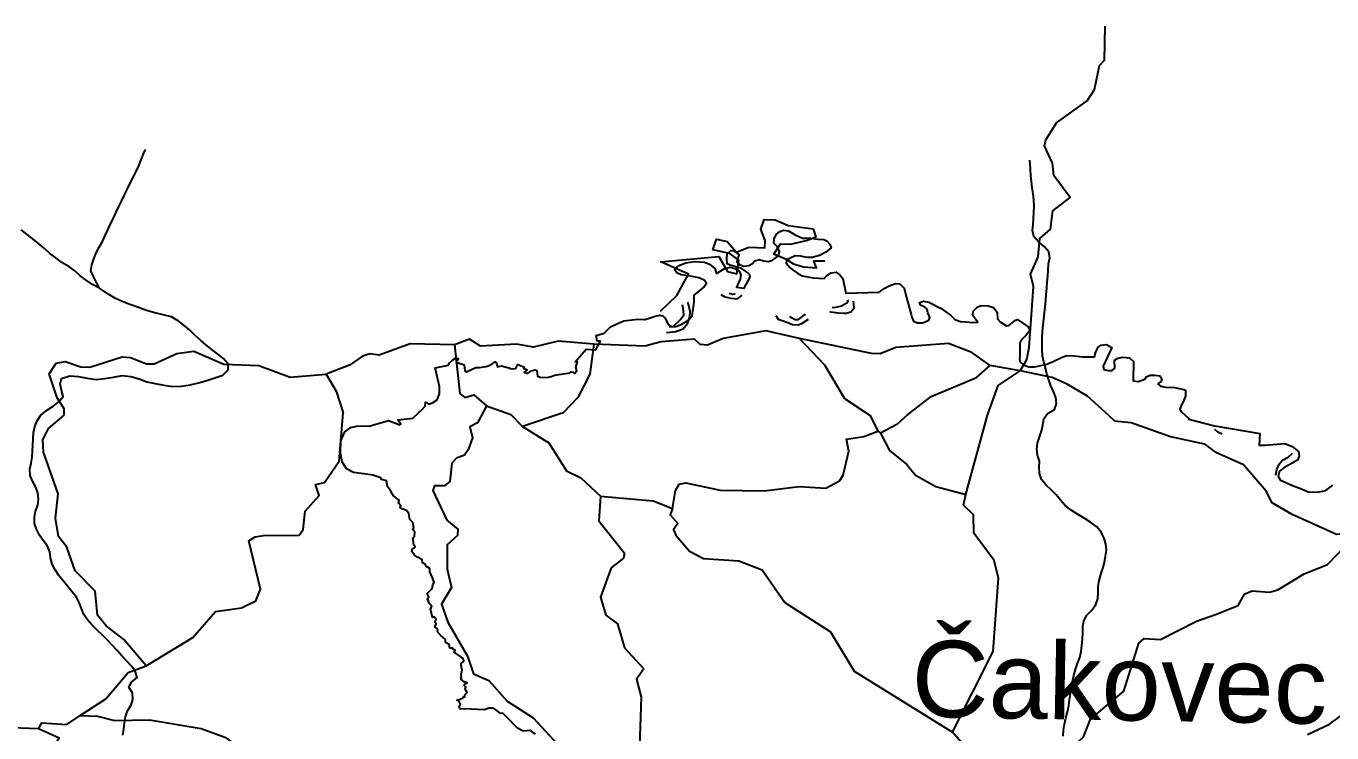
# Model space of a CAD drawing. Header units: metres. Extents: x 13.21 to 19.52, y 42.14 to 46.62.
# Drawn here: x 16.1456 to 16.529, y 46.4078 to 46.6153 of the extents above; entities that cross this region are included whole.
import ezdxf

# ---------------------------------------------------------------- set-up
doc = ezdxf.new("R2010")
doc.units = ezdxf.units.M
doc.header["$MEASUREMENT"] = 0
for name, color, linetype in [('CESTE', 5, 'Continuous'), ('GE_obr', 210, 'Continuous'), ('hr', 9, 'Continuous'), ('naziv_veci', 1, 'Continuous'), ('PRUGE', 7, 'Continuous'), ('RIJEKE', 4, 'Continuous')]:
    doc.layers.add(name, color=color, linetype=linetype)
doc.styles.get("Standard").update_dxf_attribs({"font": 'arial.ttf'})

msp = doc.modelspace()

# ---------------------------------------------------------------- linework, layer by layer
at = {"layer": 'CESTE'}
for p, q in [((16.43746, 46.51413), (16.42871, 46.51569)), ((16.28084, 46.50386), (16.28794, 46.50124)), ((16.28794, 46.50124), (16.29138, 46.49775)), ((16.30335, 46.50181), (16.29138, 46.49775)), ((16.42152, 46.47781), (16.42793, 46.50108)), ((16.39565, 46.49634), (16.39648, 46.49576))]:
    msp.add_line(p, q, dxfattribs=at)
for points in [[(16.43746, 46.51413), (16.43948, 46.51742), (16.4401, 46.521), (16.44143, 46.5389), (16.44055, 46.54248), (16.44282, 46.54756), (16.44329, 46.55297), (16.44635, 46.55571), (16.44706, 46.56106), (16.45217, 46.56501), (16.44737, 46.5715), (16.44697, 46.57505), (16.44464, 46.58019), (16.44504, 46.58198), (16.4482, 46.58692), (16.45716, 46.5934), (16.45928, 46.59669), (16.46079, 46.60378), (16.46222, 46.60533), (16.46243, 46.61535)], [(16.37266, 46.52355), (16.36277, 46.52583), (16.35028, 46.52358), (16.34567, 46.52165), (16.34352, 46.52181), (16.34187, 46.52337), (16.33209, 46.52261)], [(16.27136, 46.52178), (16.25842, 46.52205), (16.24924, 46.51871), (16.2466, 46.51908), (16.24436, 46.51836), (16.24058, 46.51579), (16.23368, 46.51313)], [(16.31226, 46.52198), (16.30185, 46.52284), (16.2946, 46.52105), (16.2896, 46.5219), (16.27907, 46.52133), (16.27578, 46.52343), (16.27136, 46.52178)], [(16.27136, 46.52178), (16.27296, 46.50749), (16.27445, 46.50629), (16.2771, 46.50704), (16.28084, 46.50386)], [(16.31226, 46.52198), (16.31109, 46.5131), (16.30765, 46.5063), (16.30335, 46.50181)], [(16.33209, 46.52261), (16.32732, 46.52133), (16.31226, 46.52198)], [(16.37266, 46.52355), (16.38007, 46.51591), (16.38594, 46.50594), (16.39343, 46.50096), (16.39565, 46.49634)], [(16.42871, 46.51569), (16.42328, 46.51946), (16.41648, 46.52208), (16.40097, 46.52092), (16.39639, 46.51913), (16.39388, 46.51918), (16.37266, 46.52355)], [(16.15677, 46.50112), (16.15679, 46.50294), (16.15471, 46.50618), (16.15243, 46.51321), (16.15443, 46.5164), (16.15706, 46.51685), (16.16166, 46.51531), (16.16431, 46.51522), (16.17381, 46.5182), (16.17629, 46.51802), (16.181, 46.51614), (16.18326, 46.51615), (16.1899, 46.51915), (16.19488, 46.51985), (16.20365, 46.51601), (16.21394, 46.51569), (16.22317, 46.51223), (16.23368, 46.51313)], [(16.40443, 46.5012), (16.41131, 46.50658), (16.42466, 46.51218), (16.42871, 46.51569)], [(16.42793, 46.50108), (16.43098, 46.50976), (16.43746, 46.51413)], [(16.46352, 46.50094), (16.45724, 46.5067), (16.45127, 46.51018), (16.44687, 46.5121), (16.43746, 46.51413)], [(16.23368, 46.51313), (16.23666, 46.50814), (16.23868, 46.50177)], [(16.28084, 46.50386), (16.27811, 46.49879), (16.27588, 46.49766), (16.27667, 46.49443), (16.27542, 46.4909), (16.27437, 46.48929), (16.27197, 46.48846), (16.27065, 46.48703), (16.27001, 46.4816), (16.26843, 46.48028), (16.26552, 46.48028), (16.26503, 46.47899), (16.26911, 46.47025), (16.27241, 46.46756), (16.27231, 46.46572), (16.26929, 46.46303), (16.2692, 46.45581), (16.27054, 46.4505), (16.26762, 46.44555), (16.26943, 46.44028), (16.27522, 46.43026), (16.27697, 46.42507), (16.28144, 46.42317), (16.28691, 46.41712), (16.29451, 46.4122), (16.31126, 46.39407)], [(16.18088, 46.42744), (16.17429, 46.43519), (16.16916, 46.43921), (16.16662, 46.44238), (16.16589, 46.44937), (16.16005, 46.45534), (16.15759, 46.46234), (16.15508, 46.46545), (16.15428, 46.47082), (16.15501, 46.478), (16.15072, 46.49021), (16.15053, 46.49381), (16.15218, 46.4972), (16.15677, 46.50112)], [(16.18088, 46.42744), (16.19453, 46.43575), (16.20123, 46.44344), (16.20885, 46.4445), (16.21305, 46.44656), (16.21448, 46.45), (16.21102, 46.46414), (16.21285, 46.46539), (16.21536, 46.46573), (16.22576, 46.46585), (16.22697, 46.46745), (16.22755, 46.47287), (16.23165, 46.4775), (16.23061, 46.48069), (16.23326, 46.4813), (16.23752, 46.48758), (16.23868, 46.50177)], [(16.40443, 46.5012), (16.40127, 46.49836), (16.39648, 46.49576)], [(16.46352, 46.50094), (16.46515, 46.49945), (16.47003, 46.49893), (16.48166, 46.49486), (16.49149, 46.4927), (16.4949, 46.49007)], [(16.29138, 46.49775), (16.29912, 46.49296), (16.3043, 46.48477), (16.3085, 46.48265), (16.31427, 46.47726)], [(16.33544, 46.47362), (16.33624, 46.47898), (16.33732, 46.48079), (16.3393, 46.48124), (16.34942, 46.47903), (16.36236, 46.4789), (16.37263, 46.48015), (16.3804, 46.4796), (16.38448, 46.48181), (16.38556, 46.48343), (16.38715, 46.49053), (16.38653, 46.49399), (16.39154, 46.49478), (16.39565, 46.49634)], [(16.39648, 46.49576), (16.39914, 46.49068), (16.40425, 46.48663), (16.40672, 46.48348), (16.41273, 46.48009), (16.42152, 46.47781)], [(16.53783, 46.46593), (16.53537, 46.46664), (16.5304, 46.466), (16.51739, 46.47186), (16.51146, 46.47536), (16.50976, 46.47875), (16.50308, 46.48646), (16.4949, 46.49007)], [(16.31427, 46.47726), (16.31378, 46.47009), (16.32132, 46.46057), (16.32102, 46.45912), (16.31744, 46.45628), (16.31425, 46.44763), (16.31581, 46.44237), (16.31923, 46.43976), (16.32134, 46.43271), (16.32701, 46.4266), (16.32481, 46.4235), (16.32616, 46.41822), (16.32574, 46.40384), (16.32261, 46.39706), (16.32251, 46.39059)], [(16.31427, 46.47726), (16.32975, 46.47589), (16.33544, 46.47362)], [(16.41761, 46.40794), (16.42959, 46.43165), (16.43116, 46.45318), (16.42983, 46.45844), (16.42393, 46.46641), (16.42381, 46.47185), (16.42081, 46.47464), (16.42152, 46.47781)], [(16.33544, 46.47362), (16.33475, 46.47178), (16.33701, 46.46923), (16.3357, 46.46753), (16.33634, 46.46582), (16.34042, 46.46116), (16.34454, 46.45903), (16.35489, 46.45826), (16.3617, 46.45569), (16.36843, 46.44602), (16.38178, 46.43749), (16.38874, 46.42593), (16.41761, 46.40794)], [(16.49484, 46.44249), (16.50153, 46.44519), (16.50334, 46.44851), (16.50555, 46.44946), (16.51069, 46.44907), (16.51311, 46.44976), (16.52092, 46.4545), (16.52769, 46.45722), (16.53341, 46.46312), (16.53783, 46.46593)], [(16.44227, 46.39231), (16.44175, 46.39414), (16.44255, 46.39568), (16.44821, 46.39948), (16.4561, 46.40664), (16.45809, 46.41183), (16.46797, 46.42006), (16.4723, 46.43411), (16.47385, 46.43549), (16.47873, 46.43515), (16.48928, 46.44053), (16.49484, 46.44249)], [(16.52189, 46.40733), (16.52835, 46.4103), (16.53364, 46.41421), (16.5358, 46.41935), (16.54235, 46.42232), (16.54384, 46.42386), (16.5513, 46.42496), (16.56487, 46.43022), (16.5747, 46.43256), (16.58157, 46.43512), (16.59364, 46.43604)], [(16.16145, 46.41291), (16.16903, 46.41776), (16.17562, 46.42549), (16.18088, 46.42744)], [(16.14923, 46.40892), (16.15028, 46.41074), (16.15757, 46.41027), (16.16145, 46.41291)], [(16.16145, 46.41291), (16.16661, 46.41265), (16.17157, 46.41145), (16.18186, 46.41164), (16.19701, 46.40902), (16.20392, 46.40652), (16.21316, 46.40009), (16.21534, 46.39954), (16.2231, 46.40069), (16.23852, 46.39922), (16.24883, 46.40018), (16.2743, 46.39643), (16.27643, 46.39561), (16.27947, 46.39257), (16.28432, 46.3915), (16.29331, 46.3878), (16.29837, 46.38811), (16.30505, 46.387)], [(16.14923, 46.40892), (16.14144, 46.4092)], [(16.16197, 46.35862), (16.1669, 46.36497), (16.16693, 46.36671), (16.15858, 46.37788), (16.16195, 46.38273), (16.16163, 46.38635), (16.15684, 46.39835), (16.15269, 46.40281), (16.15532, 46.40617), (16.14923, 46.40892)], [(16.43426, 46.391), (16.42908, 46.39719), (16.4223, 46.40261), (16.41761, 46.40794)]]:
    msp.add_lwpolyline(points, dxfattribs=at)
at = {"layer": 'GE_obr'}
msp.add_lwpolyline([(16.33188, 46.53164), (16.33665, 46.53627), (16.3401, 46.5425), (16.33202, 46.54613), (16.34902, 46.54769), (16.35158, 46.54323), (16.35429, 46.54255), (16.35492, 46.54663), (16.35226, 46.54857), (16.34726, 46.54961), (16.34831, 46.55274), (16.35149, 46.55205), (16.35422, 46.54892), (16.35783, 46.55047), (16.36255, 46.55018), (16.36265, 46.55241), (16.3613, 46.55569), (16.36231, 46.55852), (16.36556, 46.55846), (16.36934, 46.55676), (16.37669, 46.5558), (16.37748, 46.55334), (16.37507, 46.55237), (16.36999, 46.55125), (16.36704, 46.55131), (16.36514, 46.5485), (16.36863, 46.54701), (16.37094, 46.54554), (16.37386, 46.54467), (16.37769, 46.54439), (16.37689, 46.54644), (16.38014, 46.54637)], dxfattribs=at)
msp.add_lwpolyline([(16.33188, 46.53164), (16.33665, 46.53627), (16.3401, 46.5425), (16.33202, 46.54613), (16.34902, 46.54769), (16.35158, 46.54323), (16.35429, 46.54255), (16.35492, 46.54663), (16.35226, 46.54857), (16.34726, 46.54961), (16.34831, 46.55274), (16.35149, 46.55205), (16.35422, 46.54892), (16.35783, 46.55047), (16.36255, 46.55018), (16.36265, 46.55241), (16.3613, 46.55569), (16.36231, 46.55852), (16.36556, 46.55846), (16.36934, 46.55676), (16.37669, 46.5558), (16.37748, 46.55334), (16.37507, 46.55237), (16.36999, 46.55125), (16.36704, 46.55131), (16.36514, 46.5485), (16.36863, 46.54701), (16.37094, 46.54554), (16.37386, 46.54467), (16.37769, 46.54439), (16.37689, 46.54644), (16.38014, 46.54637)], dxfattribs=at)
at = {"layer": 'hr'}
msp.add_lwpolyline([(16.29518, 46.40737), (16.29423, 46.40812), (16.29351, 46.40843), (16.29152, 46.40827), (16.28994, 46.40913), (16.28659, 46.4126), (16.28567, 46.41342), (16.28484, 46.41353), (16.2838, 46.41436), (16.28283, 46.41505), (16.28146, 46.41504), (16.28022, 46.41455), (16.27631, 46.41476), (16.273, 46.41481), (16.27275, 46.41558), (16.27315, 46.41624), (16.27265, 46.41719), (16.2721, 46.41736), (16.27318, 46.41763), (16.27318, 46.4178), (16.2738, 46.41797), (16.27396, 46.4184), (16.27441, 46.41838), (16.27442, 46.41895), (16.27507, 46.41958), (16.27452, 46.42062), (16.27473, 46.42122), (16.27427, 46.42164), (16.27438, 46.42211), (16.27514, 46.42246), (16.27426, 46.42271), (16.27321, 46.42357), (16.27347, 46.42374), (16.27326, 46.42423), (16.27349, 46.4244), (16.27332, 46.42501), (16.27365, 46.42615), (16.27331, 46.42751), (16.27331, 46.42817), (16.27412, 46.42882), (16.27391, 46.42963), (16.27315, 46.43021), (16.27171, 46.4312), (16.27124, 46.43144), (16.27156, 46.43207), (16.27095, 46.43232), (16.27089, 46.43261), (16.27007, 46.43269), (16.26985, 46.43376), (16.26873, 46.43427), (16.2688, 46.43516), (16.26742, 46.43632), (16.26633, 46.43753), (16.2665, 46.43787), (16.2664, 46.43836), (16.26566, 46.43896), (16.26602, 46.43977), (16.26564, 46.44033), (16.266, 46.44106), (16.26543, 46.44186), (16.26489, 46.44169), (16.26436, 46.44421), (16.26474, 46.44493), (16.26364, 46.44624), (16.26375, 46.44674), (16.26339, 46.447), (16.26388, 46.44775), (16.26338, 46.44875), (16.26482, 46.45019), (16.26501, 46.45122), (16.26538, 46.45189), (16.26495, 46.45334), (16.26411, 46.45509), (16.26414, 46.45604), (16.26294, 46.45675), (16.26289, 46.45725), (16.26196, 46.45767), (16.26189, 46.45865), (16.26184, 46.45867), (16.26053, 46.45939), (16.2597, 46.45993), (16.25887, 46.46108), (16.25907, 46.46191), (16.25956, 46.46212), (16.25982, 46.46243), (16.25944, 46.46297), (16.25913, 46.46495), (16.25966, 46.4655), (16.25977, 46.46674), (16.25915, 46.46745), (16.25943, 46.468), (16.25914, 46.46955), (16.25825, 46.47041), (16.25798, 46.47222), (16.25731, 46.47304), (16.25598, 46.47353), (16.25539, 46.47405), (16.25565, 46.47446), (16.25493, 46.47522), (16.25516, 46.47608), (16.25349, 46.47736), (16.25269, 46.47871), (16.25172, 46.48017), (16.25145, 46.48178), (16.24999, 46.48222), (16.24974, 46.48267), (16.24737, 46.48348), (16.2448, 46.48382), (16.24173, 46.48422), (16.23971, 46.48527), (16.23846, 46.48734), (16.23797, 46.48991), (16.23804, 46.49351), (16.23922, 46.49618), (16.24093, 46.49745), (16.2426, 46.49782), (16.24493, 46.49797), (16.24637, 46.49781), (16.25206, 46.49956), (16.25531, 46.49827), (16.25565, 46.49845), (16.25472, 46.49968), (16.25919, 46.50016), (16.26083, 46.50173), (16.26159, 46.50244), (16.26275, 46.50375), (16.26285, 46.50485), (16.26323, 46.50482), (16.26378, 46.50427), (16.26495, 46.50472), (16.26633, 46.50559), (16.26696, 46.50736), (16.26703, 46.50946), (16.26569, 46.51503), (16.26966, 46.51578), (16.26986, 46.51639), (16.27086, 46.51731), (16.27171, 46.51784), (16.27247, 46.51775), (16.27243, 46.51738), (16.27186, 46.51668), (16.27421, 46.51583), (16.27448, 46.51413), (16.27496, 46.51381), (16.27533, 46.51396), (16.27762, 46.51512), (16.27862, 46.51508), (16.2787, 46.51508), (16.28074, 46.51538), (16.28208, 46.51585), (16.28337, 46.51672), (16.28361, 46.51655), (16.28406, 46.51523), (16.28521, 46.51552), (16.28775, 46.5149), (16.28771, 46.51473), (16.28941, 46.51476), (16.28998, 46.51592), (16.29192, 46.51516), (16.29167, 46.51484), (16.29273, 46.51438), (16.29189, 46.51371), (16.29286, 46.51328), (16.29394, 46.51413), (16.29507, 46.51436), (16.29553, 46.51416), (16.29572, 46.51249), (16.29631, 46.51232), (16.29659, 46.51224), (16.29848, 46.51219), (16.29985, 46.5124), (16.3008, 46.51287), (16.30524, 46.51347), (16.30565, 46.51385), (16.30611, 46.51374), (16.30665, 46.51333), (16.30729, 46.51406), (16.30701, 46.51522), (16.30733, 46.51608), (16.30736, 46.51618), (16.3075, 46.51672), (16.30687, 46.51678), (16.31008, 46.52046), (16.3129, 46.52022), (16.31428, 46.52279), (16.31332, 46.52284), (16.31301, 46.52449), (16.31538, 46.52519), (16.3172, 46.52703), (16.31884, 46.5278), (16.3197, 46.52822), (16.32116, 46.52875), (16.32353, 46.52911), (16.32525, 46.52923), (16.32717, 46.52913), (16.32734, 46.52919), (16.33005, 46.5301), (16.3316, 46.53042), (16.3326, 46.53029), (16.33324, 46.52953), (16.33414, 46.52775), (16.33515, 46.52709), (16.33641, 46.52716), (16.33794, 46.52769), (16.34014, 46.52903), (16.34078, 46.52973), (16.34117, 46.53022), (16.34176, 46.53438), (16.34178, 46.53634), (16.34316, 46.53744), (16.34459, 46.53872), (16.34534, 46.53988), (16.3447, 46.54077), (16.34314, 46.54143), (16.34114, 46.54185), (16.33803, 46.54227), (16.3368, 46.54278), (16.3361, 46.54362), (16.33629, 46.5443), (16.33754, 46.54518), (16.3393, 46.54586), (16.34183, 46.54624), (16.34476, 46.54603), (16.34628, 46.54541), (16.34784, 46.54411), (16.34832, 46.54267), (16.35061, 46.54404), (16.35223, 46.54451), (16.35374, 46.54417), (16.35484, 46.54346), (16.35544, 46.54241), (16.35529, 46.54104), (16.35422, 46.53863), (16.35648, 46.53834), (16.35821, 46.54159), (16.35811, 46.54233), (16.35747, 46.543), (16.35563, 46.54412), (16.35235, 46.54509), (16.35147, 46.54554), (16.35137, 46.54699), (16.35147, 46.54849), (16.35255, 46.54943), (16.35327, 46.54939), (16.35495, 46.54819), (16.35483, 46.54776), (16.35462, 46.54735), (16.35431, 46.54605), (16.35503, 46.5453), (16.35628, 46.54488), (16.35778, 46.545), (16.35891, 46.54558), (16.35956, 46.54639), (16.36087, 46.5468), (16.36208, 46.54642), (16.36363, 46.54624), (16.36481, 46.54663), (16.3665, 46.54787), (16.36687, 46.54912), (16.36627, 46.55051), (16.3652, 46.55162), (16.36523, 46.55289), (16.36586, 46.55419), (16.36689, 46.55501), (16.36801, 46.55542), (16.36948, 46.55522), (16.37147, 46.55406), (16.37354, 46.55309), (16.37605, 46.55303), (16.37806, 46.5528), (16.37984, 46.55268), (16.38076, 46.55229), (16.38161, 46.55128), (16.38196, 46.55021), (16.38044, 46.54896), (16.37857, 46.54796), (16.37644, 46.54738), (16.37485, 46.54742), (16.3731, 46.54776), (16.37147, 46.54786), (16.36975, 46.5471), (16.36886, 46.54656), (16.36875, 46.54569), (16.36981, 46.54446), (16.37052, 46.54391), (16.37207, 46.54274), (16.37344, 46.54204), (16.37674, 46.54146), (16.37995, 46.54123), (16.38075, 46.54214), (16.38195, 46.54288), (16.38345, 46.54304), (16.38456, 46.54234), (16.38542, 46.54126), (16.38633, 46.53696), (16.39611, 46.5372), (16.39753, 46.53825), (16.39904, 46.5391), (16.40086, 46.53978), (16.40214, 46.53962), (16.40346, 46.5384), (16.404, 46.53591), (16.40551, 46.53065), (16.40571, 46.52983), (16.40614, 46.52873), (16.40734, 46.52823), (16.40889, 46.52816), (16.41066, 46.52903), (16.41093, 46.52979), (16.41041, 46.53109), (16.41015, 46.53222), (16.4095, 46.53277), (16.4082, 46.53342), (16.40789, 46.53417), (16.40915, 46.53456), (16.41065, 46.53425), (16.41428, 46.53244), (16.41701, 46.53041), (16.41835, 46.52919), (16.41997, 46.52863), (16.42144, 46.52845), (16.42154, 46.52846), (16.4236, 46.52827), (16.42503, 46.52843), (16.42426, 46.52938), (16.42349, 46.53058), (16.42375, 46.53173), (16.42483, 46.53276), (16.42605, 46.5333), (16.4281, 46.53322), (16.42968, 46.53273), (16.4307, 46.53131), (16.43086, 46.52941), (16.43164, 46.52854), (16.43349, 46.5273), (16.4342, 46.52738), (16.43607, 46.52895), (16.43666, 46.52915), (16.43983, 46.52698), (16.44031, 46.52599), (16.43927, 46.52457), (16.43775, 46.52314), (16.43734, 46.52233), (16.43739, 46.51855), (16.4373, 46.51769), (16.43744, 46.51676), (16.43847, 46.51583), (16.43991, 46.51527), (16.4418, 46.5153), (16.44531, 46.51605), (16.44735, 46.5169), (16.44984, 46.5181), (16.45122, 46.51864), (16.45332, 46.51847), (16.45584, 46.5182), (16.45927, 46.51822), (16.45974, 46.51971), (16.46043, 46.52109), (16.46124, 46.52168), (16.46283, 46.52186), (16.46443, 46.52098), (16.46186, 46.5155), (16.46205, 46.51449), (16.46325, 46.51419), (16.4645, 46.51418), (16.46531, 46.51489), (16.46523, 46.5172), (16.46612, 46.51779), (16.46759, 46.51812), (16.46956, 46.51793), (16.47073, 46.51688), (16.47069, 46.51116), (16.47221, 46.51101), (16.47432, 46.51174), (16.47445, 46.51234), (16.47563, 46.51279), (16.47705, 46.51287), (16.47846, 46.51259), (16.47906, 46.51174), (16.47884, 46.51088), (16.4782, 46.51045), (16.47803, 46.51017), (16.47865, 46.50964), (16.47875, 46.50961), (16.48014, 46.50928), (16.48278, 46.50917), (16.48557, 46.50858), (16.48605, 46.50839), (16.48602, 46.50662), (16.48535, 46.50501), (16.48475, 46.50392), (16.48434, 46.50289), (16.48492, 46.50193), (16.48696, 46.50022), (16.48698, 46.49991), (16.49451, 46.49796), (16.49464, 46.49793), (16.50788, 46.49572), (16.50764, 46.49222), (16.50931, 46.49226), (16.5152, 46.49279), (16.51737, 46.49185), (16.51921, 46.49039), (16.51942, 46.48901), (16.51893, 46.48782), (16.51487, 46.48558), (16.51359, 46.48463), (16.51327, 46.48305), (16.51397, 46.48198), (16.51722, 46.48053), (16.51764, 46.48034), (16.51956, 46.47965), (16.522, 46.47856), (16.52479, 46.47851), (16.52724, 46.479), (16.5293, 46.48049)], dxfattribs=at)
at = {"layer": 'PRUGE'}
for points in [[(16.1672, 46.53839), (16.16631, 46.54009), (16.16537, 46.54177), (16.16458, 46.54348), (16.16491, 46.54526), (16.16549, 46.54702), (16.16616, 46.54876), (16.16711, 46.55044), (16.16803, 46.55212), (16.16885, 46.55383), (16.16963, 46.55554), (16.17044, 46.55726), (16.17125, 46.55897), (16.17206, 46.56067), (16.17288, 46.56238), (16.1737, 46.56409), (16.17452, 46.5658), (16.17536, 46.56751), (16.17621, 46.56921), (16.17705, 46.57091), (16.17789, 46.57261), (16.17868, 46.57433), (16.1794, 46.57606), (16.18012, 46.57779), (16.18068, 46.57906)], [(16.45016, 46.40677), (16.45024, 46.40857), (16.4505, 46.41036), (16.4509, 46.41213), (16.45135, 46.41391), (16.45173, 46.41569), (16.45201, 46.41748), (16.45224, 46.41927), (16.45249, 46.42106), (16.45281, 46.42285), (16.45326, 46.42462), (16.45377, 46.42639), (16.45435, 46.42814), (16.455, 46.42988), (16.4554, 46.43166), (16.45557, 46.43346), (16.45575, 46.43525), (16.45585, 46.43705), (16.45592, 46.43885), (16.45615, 46.44066), (16.45707, 46.44229), (16.45853, 46.44381), (16.4597, 46.44544), (16.46026, 46.44717), (16.46035, 46.44898), (16.46035, 46.45078), (16.46066, 46.45256), (16.46122, 46.45432), (16.46174, 46.45609), (16.46221, 46.45785), (16.46258, 46.45963), (16.46279, 46.46143), (16.46266, 46.46323), (16.46216, 46.465), (16.46129, 46.4667), (16.45996, 46.46824), (16.45824, 46.4696), (16.45629, 46.47079), (16.45432, 46.47198), (16.45244, 46.47322), (16.45074, 46.47459), (16.44931, 46.47609), (16.44803, 46.47766), (16.44656, 46.47915), (16.44506, 46.48063), (16.44375, 46.48218), (16.44317, 46.48393), (16.44309, 46.48573), (16.44318, 46.48753), (16.44259, 46.48929), (16.44234, 46.49107), (16.44254, 46.49287), (16.4432, 46.49461), (16.44374, 46.49637), (16.44416, 46.49815), (16.44443, 46.49998), (16.44548, 46.50154), (16.44752, 46.50274), (16.44819, 46.50444), (16.448, 46.50625), (16.44725, 46.50799), (16.44653, 46.50972), (16.44588, 46.51146), (16.44536, 46.51323), (16.44492, 46.515), (16.44448, 46.51678), (16.44405, 46.51855), (16.4439, 46.52034), (16.44391, 46.52214), (16.44399, 46.52394), (16.44409, 46.52574), (16.44421, 46.52754), (16.44439, 46.52934), (16.4446, 46.53112), (16.44481, 46.53292), (16.445, 46.53472), (16.44516, 46.53651), (16.44531, 46.53831), (16.44544, 46.54011), (16.44557, 46.54191), (16.44569, 46.5437), (16.44581, 46.5455), (16.44623, 46.54732), (16.44588, 46.54902), (16.4445, 46.55059), (16.44288, 46.55201), (16.44147, 46.55352), (16.4411, 46.55528), (16.44132, 46.55709), (16.44141, 46.55888), (16.44148, 46.56068), (16.44155, 46.56248), (16.44151, 46.56428), (16.44133, 46.56608), (16.44104, 46.56786), (16.44081, 46.56966), (16.44063, 46.57145), (16.44052, 46.57325), (16.4404, 46.57504), (16.4403, 46.57598)], [(16.1672, 46.53839), (16.16514, 46.5395), (16.16321, 46.54071), (16.16146, 46.54205), (16.15991, 46.5435), (16.15813, 46.54479), (16.1561, 46.54594), (16.15431, 46.54724), (16.15261, 46.54861), (16.15097, 46.55002), (16.14935, 46.55143), (16.14769, 46.55282), (16.14596, 46.55416), (16.14417, 46.55547)], [(16.17405, 46.40709), (16.17435, 46.40889), (16.17446, 46.41069), (16.17475, 46.41247), (16.17534, 46.41423), (16.17643, 46.41587), (16.17699, 46.41761), (16.17686, 46.41942), (16.17579, 46.42115), (16.17655, 46.42265), (16.17819, 46.42407), (16.17759, 46.42585), (16.17653, 46.42739), (16.17514, 46.42893), (16.1737, 46.43043), (16.17232, 46.43195), (16.17093, 46.43348), (16.16951, 46.43499), (16.16802, 46.43646), (16.16652, 46.43793), (16.16504, 46.43942), (16.16364, 46.44094), (16.16256, 46.44256), (16.16184, 46.4443), (16.16118, 46.44605), (16.16029, 46.44773), (16.15906, 46.44933), (16.15776, 46.45088), (16.15646, 46.45244), (16.15524, 46.45403), (16.15413, 46.45567), (16.1533, 46.45736), (16.15279, 46.45913), (16.15258, 46.46094), (16.15193, 46.46265), (16.15065, 46.46423), (16.14952, 46.46586), (16.14863, 46.46755), (16.14806, 46.46931), (16.14803, 46.47111), (16.14841, 46.47289), (16.14903, 46.47464), (16.14926, 46.47644), (16.14907, 46.47822), (16.14845, 46.47998), (16.14745, 46.48165), (16.14679, 46.48337), (16.14671, 46.48518), (16.14709, 46.48696), (16.14741, 46.48875), (16.14751, 46.49054), (16.14761, 46.49234), (16.14769, 46.49414), (16.14781, 46.49594), (16.14819, 46.49773), (16.14886, 46.49946), (16.1499, 46.50112), (16.15162, 46.50245), (16.15356, 46.50368), (16.15533, 46.50508), (16.15653, 46.50661), (16.15601, 46.50838), (16.15558, 46.51025), (16.15603, 46.51188), (16.1585, 46.51268), (16.1585, 46.51268), (16.16102, 46.51242), (16.16359, 46.51192), (16.16615, 46.51159), (16.16872, 46.51181), (16.17127, 46.51226), (16.17379, 46.51274), (16.17379, 46.51274), (16.17635, 46.51247), (16.17878, 46.51179), (16.18105, 46.51089), (16.18354, 46.51038), (16.18608, 46.50992), (16.18861, 46.50951), (16.19121, 46.50963), (16.19377, 46.51001), (16.19625, 46.51057), (16.19866, 46.51126), (16.20106, 46.51201), (16.20334, 46.51287), (16.20493, 46.51438), (16.20497, 46.51605), (16.20359, 46.51768), (16.20187, 46.51903), (16.20011, 46.52036), (16.19841, 46.52172), (16.19677, 46.52312), (16.1952, 46.52457), (16.19367, 46.52602), (16.19204, 46.52743), (16.19028, 46.52877), (16.1883, 46.52993), (16.18586, 46.53055), (16.18339, 46.53116), (16.18099, 46.53186), (16.17865, 46.53266), (16.17634, 46.53351), (16.17409, 46.5344), (16.17187, 46.53537), (16.16988, 46.53652), (16.1672, 46.53839)]]:
    msp.add_lwpolyline(points, dxfattribs=at)
at = {"layer": 'RIJEKE'}
for points in [[(16.35381, 46.53671), (16.35299, 46.53655), (16.35205, 46.5368)], [(16.33361, 46.52537), (16.33377, 46.52534), (16.33625, 46.52563), (16.33744, 46.52608), (16.33849, 46.52648), (16.33983, 46.528), (16.34051, 46.52995), (16.34057, 46.53154), (16.34025, 46.53328), (16.33994, 46.53426)], [(16.33825, 46.53354), (16.33858, 46.53191), (16.33859, 46.53026), (16.33786, 46.52932), (16.33547, 46.52706), (16.33443, 46.5269)], [(16.34961, 46.53656), (16.35073, 46.53582), (16.35257, 46.53543), (16.35453, 46.5352), (16.35573, 46.53619), (16.35584, 46.53637)], [(16.38162, 46.53142), (16.38188, 46.53142), (16.38188, 46.53142), (16.38404, 46.53118), (16.38569, 46.53101), (16.38643, 46.53101), (16.38781, 46.53143), (16.38879, 46.53258), (16.38861, 46.53369), (16.38854, 46.53457)], [(16.38682, 46.53496), (16.38689, 46.53463), (16.38662, 46.53394), (16.38505, 46.5331), (16.38328, 46.53267), (16.38232, 46.53263)], [(16.36576, 46.53035), (16.36648, 46.52924), (16.36791, 46.52876), (16.36975, 46.52809), (16.37068, 46.52771), (16.37226, 46.52763), (16.37342, 46.52801), (16.37532, 46.52924)], [(16.37448, 46.53066), (16.37364, 46.53028), (16.37222, 46.52911), (16.37144, 46.52911), (16.37039, 46.52964), (16.36981, 46.52993)], [(16.49679, 46.49548), (16.49554, 46.49605), (16.49464, 46.49683)], [(16.51252, 46.4835), (16.51284, 46.48511), (16.5135, 46.48671), (16.51449, 46.48786), (16.51615, 46.48877), (16.51748, 46.48995)]]:
    msp.add_lwpolyline(points, dxfattribs=at)

# ---------------------------------------------------------------- texts
at = {"layer": 'naziv_veci', "insert": (16.40583, 46.43501), "char_height": 0.0224579, "width": 0.1497192, "attachment_point": 1, "rotation": 358.9775}
msp.add_mtext('{\\fArial CE|b0|i0|c238|p34;Čakovec}     ', dxfattribs=at)

doc.saveas('drawing.dxf')
